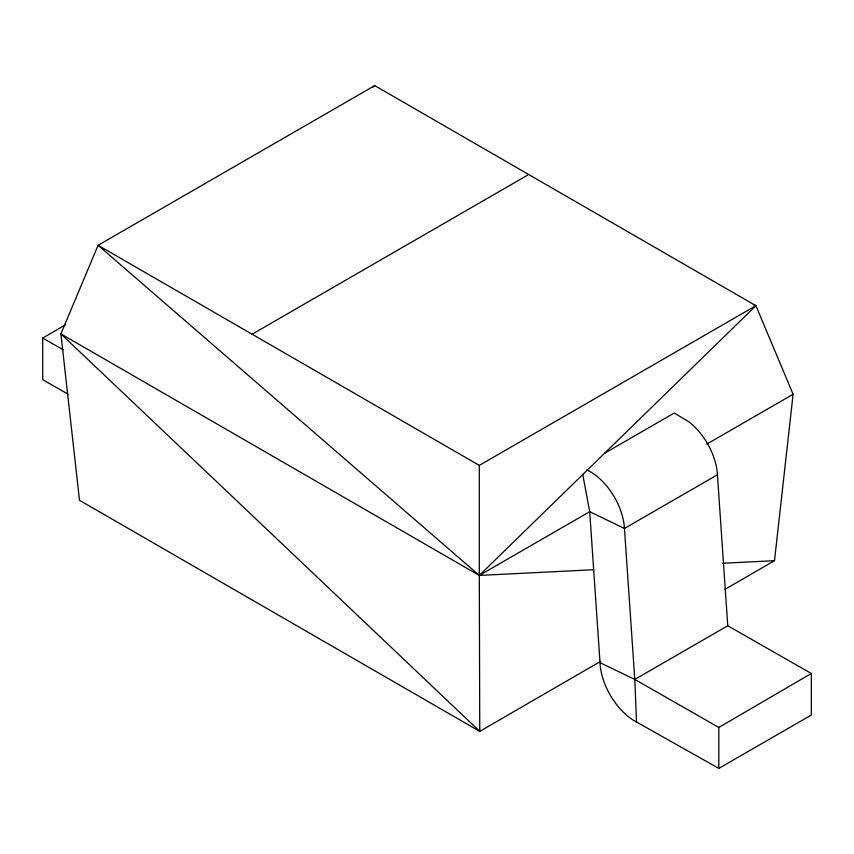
<?xml version="1.0" encoding="UTF-8"?>
<svg xmlns="http://www.w3.org/2000/svg" width="854" height="854" viewBox="0 0 854 854"><rect width="100%" height="100%" fill="white"/><g stroke="black" fill="none" stroke-linecap="round" stroke-linejoin="round"><path stroke-width="1.28" d="M724.993 589.345L774.503 560.683L793.099 394.27L755.907 305.7L374.703 85.603L98.093 245.301L60.901 333.882L79.497 500.284L479.756 731.376L600.65 661.359M593.658 569.725L479.297 575.436L60.901 333.882L479.756 731.376L479.297 575.436L755.907 305.7L753.431 304.697M372.622 87.257L374.703 85.603M68.042 394.142L42.7 379.667L42.7 338.088L65.534 324.766M582.759 474.546L589.708 511.695L600.031 662.672A49.308 28.47 60 0 0 636.54 722.025L718.812 768.397L718.812 727.448L811.3 673.486L727.757 625.758L717.435 474.781A48.486 27.99 60 0 0 688.964 421.876L674.265 413.026L604.611 453.239M252.101 334.224L527.558 175.187M717.435 474.781L624.455 528.455L589.708 511.695L479.297 575.436L98.093 245.301L479.297 465.387L755.907 305.7M706.834 444.069L793.099 394.27M600.031 662.672L634.789 679.432L727.757 625.758M718.812 768.397L811.3 715.065L811.3 673.486M722.644 563.266L774.503 560.683M42.7 338.088L63.303 349.862M586.858 469.913A48.486 27.99 60 0 1 624.455 528.455L634.789 679.432L718.812 727.448M634.789 679.432L636.54 722.025M479.297 465.387L479.297 575.436"/></g></svg>
